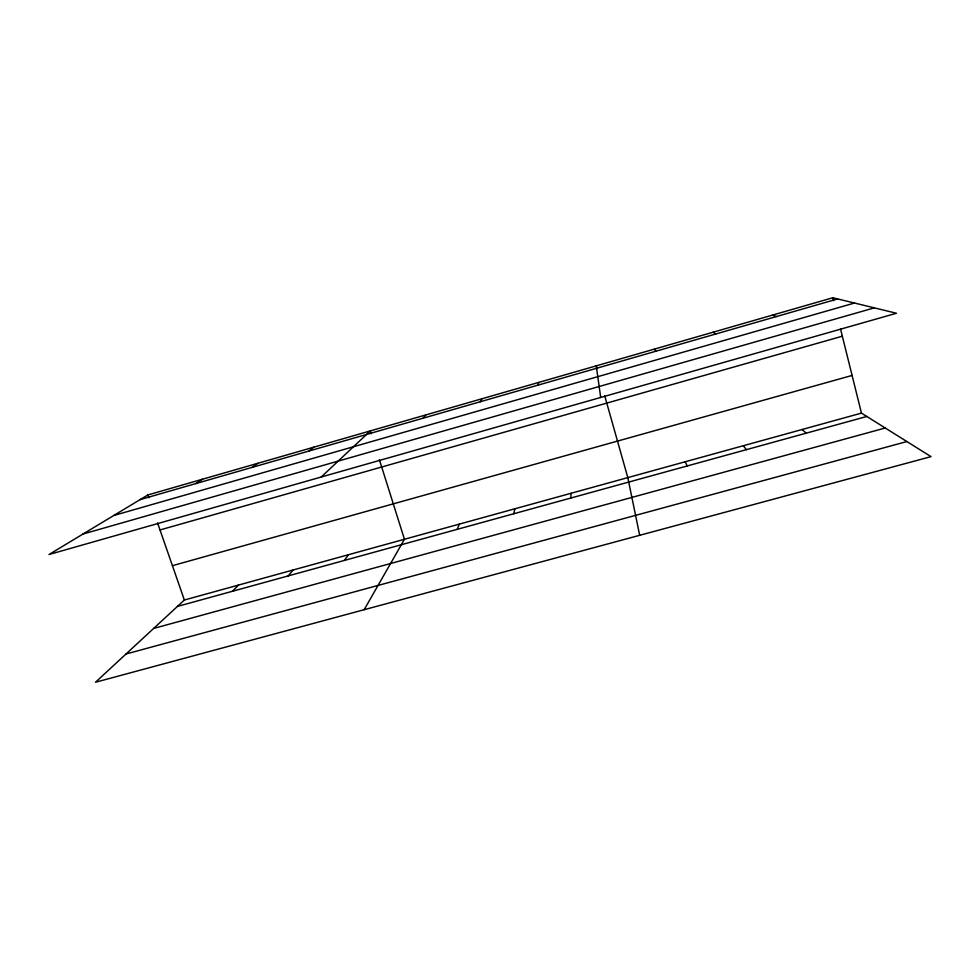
<?xml version="1.0" encoding="UTF-8"?>
<svg xmlns="http://www.w3.org/2000/svg" width="980" height="980" viewBox="0 0 980 980"><rect width="100%" height="100%" fill="white"/><g stroke="black" fill="none" stroke-linecap="round" stroke-linejoin="round"><path stroke-width="1.47" d="M570.899 498.012L571.034 493.283M513.728 513.765L514.88 508.779M538.081 385.128L538.816 382.396M457.207 529.335L459.363 524.116M364.156 609.707L404.446 539.27L379.419 459.791M480.237 401.763L482.013 398.75M344.384 560.425L348.5 554.717M423.054 418.215L425.847 414.92M288.096 575.934L293.167 569.98M232.444 591.271L238.471 585.085M321.232 477.015L370.318 430.906L371.224 433.797M861.457 413.119L184.363 600.017L95.489 682.252L931 456.643L861.457 413.119L840.497 328.815M308.933 451.045L313.747 447.199M252.019 467.411L257.814 463.307M195.767 483.606L202.517 479.22M147.845 494.961L49 554.521L896.48 313.257L832.78 297.749L147.845 494.961L148.813 497.767M140.152 499.604L837.655 298.937M113.754 515.505L854.511 303.041M83.006 534.027L874.332 307.867M160.01 529.96L842.335 336.214M172.431 565.681L852.086 375.438M177.429 606.436L866.81 416.476M153.652 628.437L885.246 428.003M126.004 654.015L906.88 441.551M772.62 315.07L776.319 316.589M713.146 332.196L715.706 334.021M802.044 429.522L806.246 433.16M743.306 445.741L746.393 449.649M654.37 349.125L655.804 351.257M685.228 461.764L687.213 465.953M157.584 522.965L184.363 600.017M597.077 368.713L596.257 365.846L600.691 397.464M604.758 395.945L627.812 477.615L639.67 535.301M832.78 297.749L833.514 300.713"/></g></svg>
